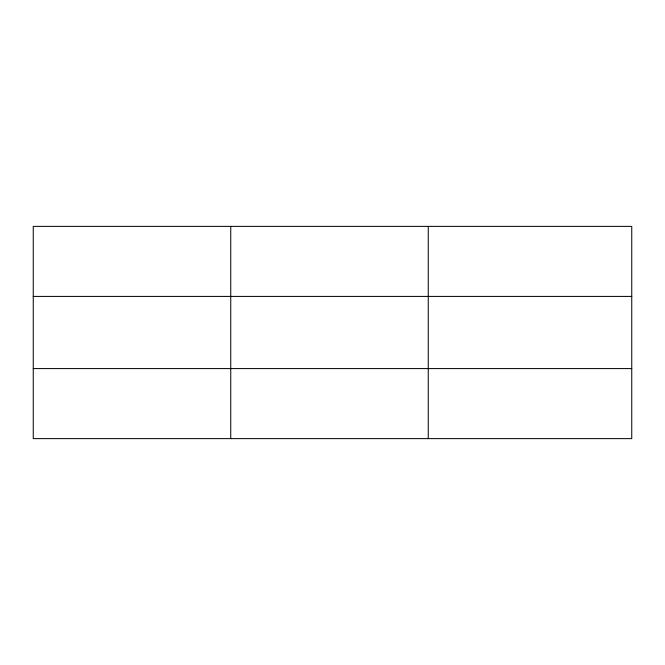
<?xml version="1.0" encoding="UTF-8"?>
<svg xmlns="http://www.w3.org/2000/svg" width="665" height="665" viewBox="0 0 665 665"><rect width="100%" height="100%" fill="white"/><g stroke="black" fill="none" stroke-linecap="round" stroke-linejoin="round"><path stroke-width="1" d="M230.755 438.626L230.755 226.374M428.26 438.626L428.26 226.374M631.75 296.415L631.75 226.374L33.25 226.374L33.25 438.626L631.75 438.626L631.75 296.415L33.25 296.415M33.25 368.585L631.75 368.585"/></g></svg>
